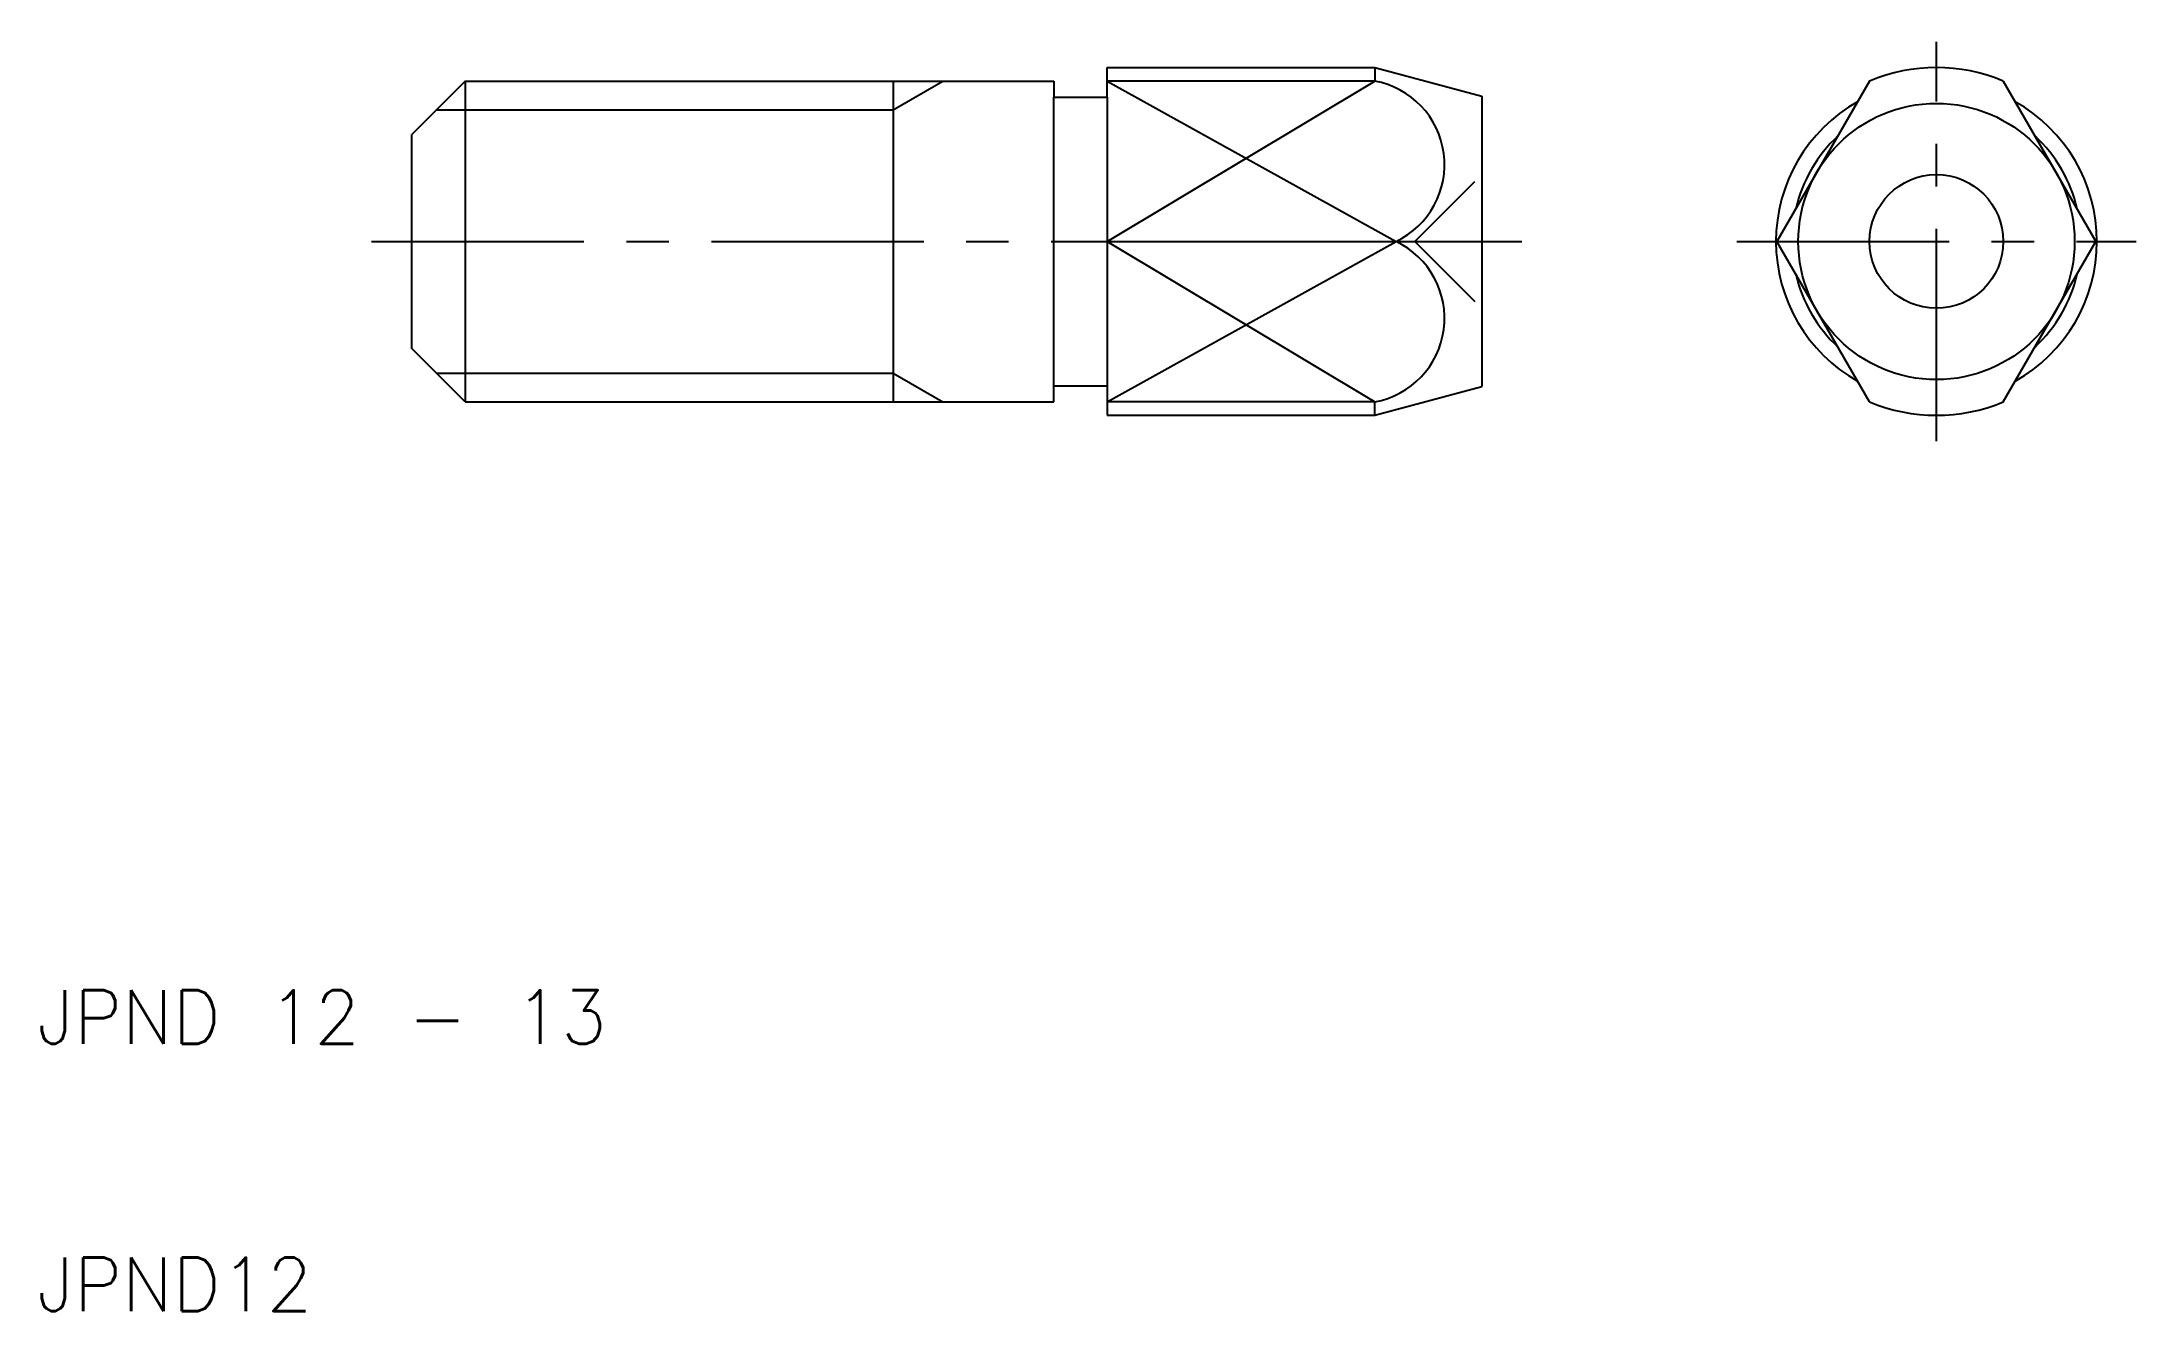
# Model space of a CAD drawing. Extents: x 10.2 to 88.5, y 10 to 57.5.
import ezdxf

# ---------------------------------------------------------------- set-up
doc = ezdxf.new("R2010")
doc.units = 0
doc.header["$LTSCALE"] = 0.25
doc.linetypes.add('CENTER', pattern=[50.8, 31.75, -6.35, 6.35, -6.35])
doc.linetypes.add('DASHED', pattern=[19.05, 12.7, -6.35])
doc.layers.get('0').update_dxf_attribs({"linetype": 'CONTINUOUS'})
doc.layers.add('CENTER', color=1, linetype='CENTER')
doc.styles.get("Standard").update_dxf_attribs({"font": 'txt.shx', "bigfont": 'extfont.shx'})

msp = doc.modelspace()

# ---------------------------------------------------------------- linework, layer by layer
for p, q in [((50, 55.4), (50, 56.5)), ((50, 56.5), (60, 56.5)), ((60, 56.5), (64, 55.428)), ((60, 56.5), (60, 56)), ((26, 56), (24, 54)), ((26, 56), (26, 44)), ((26, 56), (48, 56)), ((42, 56), (42, 44)), ((48, 56), (48, 55.4)), ((60, 56), (50, 56)), ((78.5, 56), (75.036, 50)), ((83.5, 56), (86.964, 50)), ((48, 44.6), (48, 55.4)), ((48, 55.4), (50, 55.4)), ((50, 55.4), (50, 44.6)), ((64, 55.428), (64, 44.572)), ((24, 46), (24, 54)), ((50, 50), (60.8, 50)), ((78.5, 44), (75.036, 50)), ((83.5, 44), (86.964, 50)), ((26, 44), (24, 46)), ((26, 44), (48, 44)), ((48, 44), (48, 44.6)), ((48, 44.6), (50, 44.6)), ((50, 44.6), (50, 43.5)), ((60, 44), (50, 44)), ((60, 43.5), (64, 44.572)), ((60, 43.5), (60, 44)), ((50, 43.5), (60, 43.5))]:
    msp.add_line(p, q)
at = {"color": 3}
for p, q in [((42, 54.926), (43.859, 56)), ((50, 56), (60.8, 50)), ((50, 50), (60, 56)), ((24.927, 54.926), (42, 54.926)), ((50, 50), (60, 44)), ((50, 44), (60.8, 50)), ((24.927, 45.073), (42, 45.073)), ((42, 45.073), (43.859, 44))]:
    msp.add_line(p, q, dxfattribs=at)
at = {"color": 3, "linetype": 'DASHED'}
for q in [(64, 52.5), (64, 47.5)]:
    msp.add_line((61.5, 50), q, dxfattribs=at)
for radius in [5.165, 2.5]:
    msp.add_circle((81, 50), radius)
for centre, radius, start, end in [((81, 50), 6.5, 67.38014, 112.61986), ((59.428, 52.87), 3.181, 295.54688, 79.6424), ((81, 50), 6, 119.41147, 240.58853), ((81, 50), 6, 299.41147, 60.58853), ((81, 50), 5.4, 133.03698, 166.96302), ((81, 50), 5.4, 13.03698, 46.96302), ((59.428, 47.13), 3.181, 280.3576, 64.45312), ((81, 50), 5.4, 193.03698, 226.96302), ((81, 50), 5.4, 313.03698, 346.96302), ((81, 50), 6.5, 247.38014, 292.61986)]:
    msp.add_arc(centre, radius, start, end)
at = {"layer": 'CENTER', "color": 1, "linetype": 'CENTER'}
for p, q in [((81, 42.536), (81, 57.464)), ((22.5, 50), (65.5, 50)), ((73.536, 50), (88.464, 50))]:
    msp.add_line(p, q, dxfattribs=at)

# ---------------------------------------------------------------- texts
for s, p in [('JPND 12 - 13', (10, 20)), ('JPND12', (10, 10))]:
    msp.add_text(s, height=2).set_placement(p)

doc.saveas('drawing.dxf')
